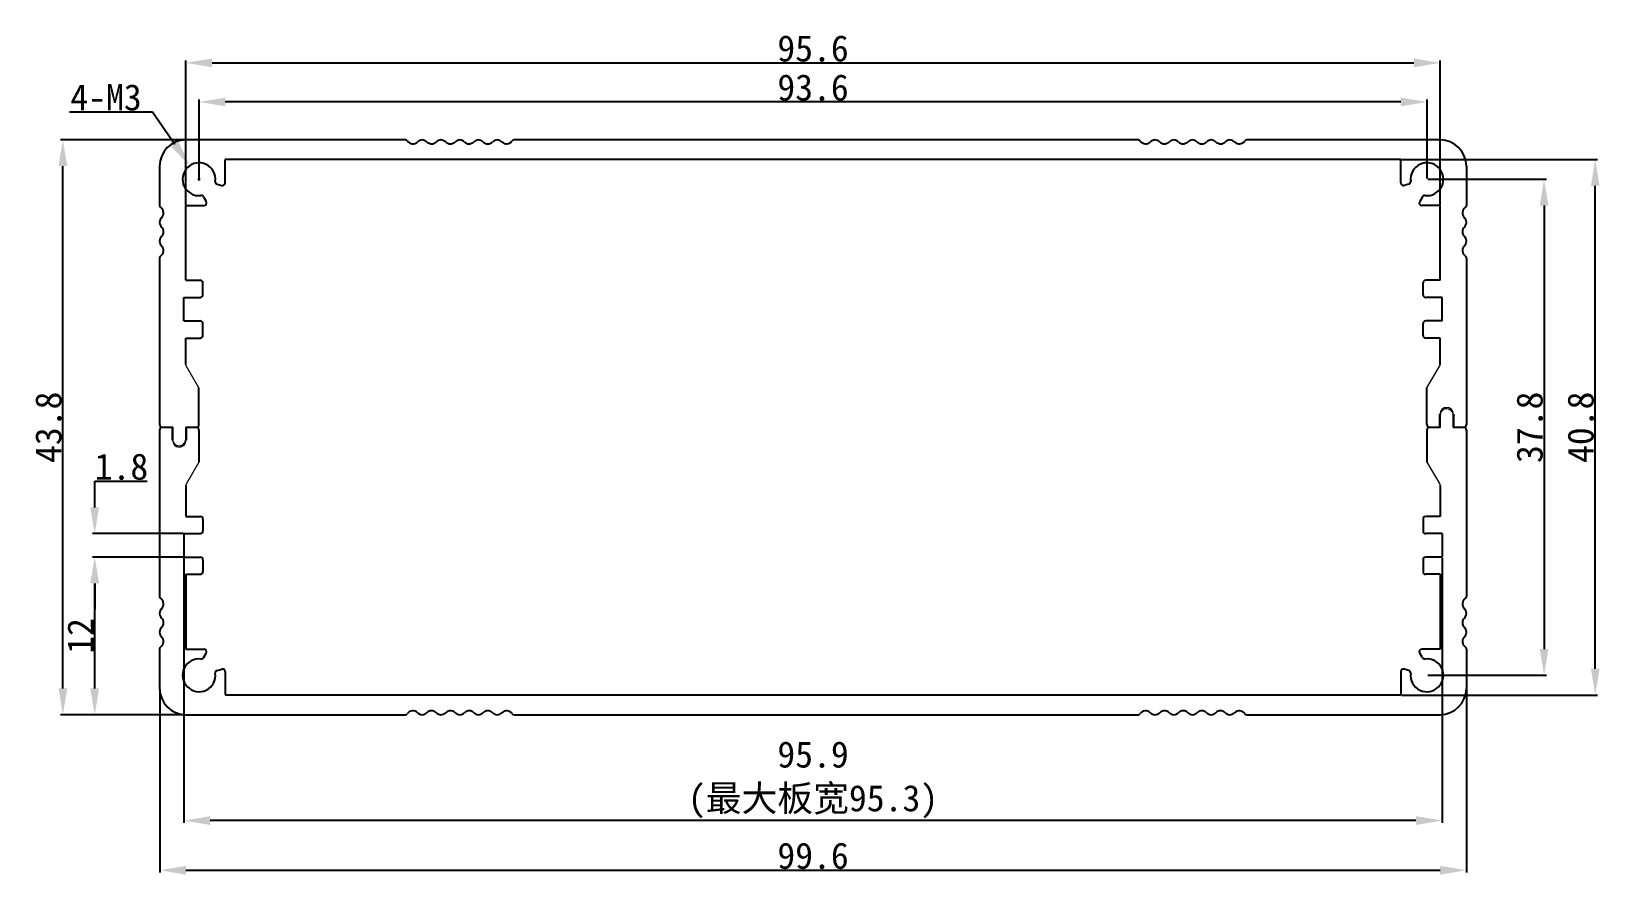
# Model space of a CAD drawing. Header units: inches. Extents: x 402 to 522, y -66 to -2.
import ezdxf

# ---------------------------------------------------------------- set-up
doc = ezdxf.new("R2010")
doc.units = ezdxf.units.IN
doc.header["$MEASUREMENT"] = 0
doc.header["$PDMODE"] = 3
for name, color, linetype, lineweight in [('1', 30, 'Continuous', 13), ('标注线', 7, 'Continuous', 13), ('粗实线', 7, 'Continuous', 25)]:
    doc.layers.add(name, color=color, linetype=linetype, lineweight=lineweight)
doc.styles.get("Standard").update_dxf_attribs({"font": 'simhei.ttf'})
doc.dimstyles.new('副本 Standard', dxfattribs={"dimtxt": 2, "dimasz": 2, "dimexe": 0.18, "dimexo": 0.0625, "dimgap": 0.09, "dimtad": 1, "dimtoh": 1, "dimdec": 5, "dimdsep": 46, "dimtxsty": 'Standard', "dimcen": 0.09, "dimadec": 0, "dimazin": 0, "dimtfac": 1, "dimtdec": 5, "dimtofl": 0, "dimtmove": 0, "dimatfit": 3, "dimfxl": 1, "dimtolj": 1, "dimtzin": 0, "dimarcsym": 0})

# ---------------------------------------------------------------- blocks, each defined once
blk = doc.blocks.new('*D65')
at = {"layer": 'Defpoints', "color": 0, "transparency": 16777216}
for p in [(412.18, -51.63), (511.78, -51.63), (511.78, -65.48)]:
    blk.add_point(p, dxfattribs=at)
at = {"layer": '标注线', "color": 0, "lineweight": -2, "transparency": 16777216}
for p, q in [((412.18, -51.69), (412.18, -65.66)), ((511.78, -51.69), (511.78, -65.66)), ((414.18, -65.48), (509.78, -65.48))]:
    blk.add_line(p, q, dxfattribs=at)
at = {"layer": '标注线', "color": 0, "transparency": 16777216}
for points in [[(414.18, -65.15), (414.18, -65.82), (412.18, -65.48)], [(509.78, -65.15), (509.78, -65.82), (511.78, -65.48)]]:
    blk.add_solid(points, dxfattribs=at)
at = {"layer": '标注线', "color": 0, "transparency": 16777216, "insert": (461.98, -64.39), "char_height": 2, "attachment_point": 5}
blk.add_mtext('\\A1;99.6', dxfattribs=at)
blk = doc.blocks.new('*D66')
at = {"layer": '1', "color": 0, "lineweight": -2, "transparency": 16777216}
for p, q in [((414.03, -41.69), (414.03, -61.88)), ((509.93, -41.69), (509.93, -61.88)), ((507.93, -61.7), (416.03, -61.7))]:
    blk.add_line(p, q, dxfattribs=at)
at = {"layer": '1', "color": 0, "transparency": 16777216}
for points in [[(416.03, -61.36), (416.03, -62.03), (414.03, -61.7)], [(507.93, -61.36), (507.93, -62.03), (509.93, -61.7)]]:
    blk.add_solid(points, dxfattribs=at)
at = {"layer": 'Defpoints', "color": 0, "transparency": 16777216}
for p in [(414.03, -41.63), (509.93, -41.63), (414.03, -61.7)]:
    blk.add_point(p, dxfattribs=at)
at = {"layer": '1', "color": 0, "transparency": 16777216, "insert": (461.98, -58.59), "char_height": 2, "attachment_point": 5}
blk.add_mtext('\\A1;95.9\\P(最大板宽95.3)', dxfattribs=at)
blk = doc.blocks.new('*D69')
at = {"layer": 'Defpoints', "color": 0, "transparency": 16777216}
for p in [(404.8, -9.83), (414.18, -9.83), (414.18, -53.63)]:
    blk.add_point(p, dxfattribs=at)
at = {"layer": '标注线', "color": 0, "lineweight": -2, "transparency": 16777216}
for p, q in [((414.11, -9.83), (404.62, -9.83)), ((404.8, -51.63), (404.8, -11.83)), ((414.11, -53.63), (404.62, -53.63))]:
    blk.add_line(p, q, dxfattribs=at)
at = {"layer": '标注线', "color": 0, "transparency": 16777216}
for points in [[(404.47, -11.83), (405.14, -11.83), (404.8, -9.83)], [(404.47, -51.63), (405.14, -51.63), (404.8, -53.63)]]:
    blk.add_solid(points, dxfattribs=at)
at = {"layer": '标注线', "color": 0, "transparency": 16777216, "insert": (403.71, -31.73), "char_height": 2, "attachment_point": 5, "rotation": 90}
blk.add_mtext('\\A1;43.8', dxfattribs=at)
blk = doc.blocks.new('*D70')
at = {"layer": 'Defpoints', "color": 0, "transparency": 16777216}
for p in [(407.23, -41.63), (414.03, -41.63), (414.18, -53.63)]:
    blk.add_point(p, dxfattribs=at)
at = {"layer": '标注线', "color": 0, "lineweight": -2, "transparency": 16777216}
for p, q in [((413.96, -41.63), (407.05, -41.63)), ((407.23, -51.63), (407.23, -43.63)), ((414.11, -53.63), (407.05, -53.63))]:
    blk.add_line(p, q, dxfattribs=at)
at = {"layer": '标注线', "color": 0, "transparency": 16777216}
for points in [[(406.89, -43.63), (407.56, -43.63), (407.23, -41.63)], [(406.89, -51.63), (407.56, -51.63), (407.23, -53.63)]]:
    blk.add_solid(points, dxfattribs=at)
at = {"layer": '标注线', "color": 0, "transparency": 16777216, "insert": (406.14, -47.63), "char_height": 2, "attachment_point": 5, "rotation": 90}
blk.add_mtext('\\A1;12', dxfattribs=at)
blk = doc.blocks.new('*D71')
at = {"layer": 'Defpoints', "color": 0, "transparency": 16777216}
for p in [(407.23, -39.83), (414.03, -39.83), (414.03, -41.63)]:
    blk.add_point(p, dxfattribs=at)
at = {"layer": '标注线', "color": 0, "lineweight": -2, "transparency": 16777216}
for p, q in [((407.23, -37.83), (407.23, -35.83)), ((407.23, -35.83), (411.23, -35.83)), ((413.96, -39.83), (407.05, -39.83)), ((413.96, -41.63), (407.05, -41.63)), ((407.23, -43.63), (407.23, -45.63))]:
    blk.add_line(p, q, dxfattribs=at)
at = {"layer": '标注线', "color": 0, "transparency": 16777216}
for points in [[(406.89, -37.83), (407.56, -37.83), (407.23, -39.83)], [(406.89, -43.63), (407.56, -43.63), (407.23, -41.63)]]:
    blk.add_solid(points, dxfattribs=at)
at = {"layer": '标注线', "color": 0, "transparency": 16777216, "insert": (409.27, -34.74), "char_height": 2, "attachment_point": 5}
blk.add_mtext('\\A1;1.8', dxfattribs=at)
blk = doc.blocks.new('*D72')
at = {"layer": 'Defpoints', "color": 0, "transparency": 16777216}
for p in [(509.78, -3.96), (414.18, -14.83), (509.78, -14.83)]:
    blk.add_point(p, dxfattribs=at)
at = {"layer": '标注线', "color": 0, "lineweight": -2, "transparency": 16777216}
for p, q in [((414.18, -14.77), (414.18, -3.78)), ((416.18, -3.96), (507.78, -3.96)), ((509.78, -14.77), (509.78, -3.78))]:
    blk.add_line(p, q, dxfattribs=at)
at = {"layer": '标注线', "color": 0, "transparency": 16777216}
for points in [[(416.18, -3.63), (416.18, -4.3), (414.18, -3.96)], [(507.78, -3.63), (507.78, -4.3), (509.78, -3.96)]]:
    blk.add_solid(points, dxfattribs=at)
at = {"layer": '标注线', "color": 0, "transparency": 16777216, "insert": (461.98, -2.87), "char_height": 2, "attachment_point": 5}
blk.add_mtext('\\A1;95.6', dxfattribs=at)
blk = doc.blocks.new('*D73')
at = {"layer": 'Defpoints', "color": 0, "transparency": 16777216}
for p in [(415.18, -6.94), (415.18, -12.83), (508.78, -12.83)]:
    blk.add_point(p, dxfattribs=at)
at = {"layer": '标注线', "color": 0, "lineweight": -2, "transparency": 16777216}
for p, q in [((415.18, -12.77), (415.18, -6.76)), ((506.78, -6.94), (417.18, -6.94)), ((508.78, -12.77), (508.78, -6.76))]:
    blk.add_line(p, q, dxfattribs=at)
at = {"layer": '标注线', "color": 0, "transparency": 16777216}
for points in [[(417.18, -6.61), (417.18, -7.27), (415.18, -6.94)], [(506.78, -6.61), (506.78, -7.27), (508.78, -6.94)]]:
    blk.add_solid(points, dxfattribs=at)
at = {"layer": '标注线', "color": 0, "transparency": 16777216, "insert": (461.98, -5.85), "char_height": 2, "attachment_point": 5}
blk.add_mtext('\\A1;93.6', dxfattribs=at)
blk = doc.blocks.new('*D74')
at = {"layer": 'Defpoints', "color": 0, "transparency": 16777216}
for p in [(506.78, -11.33), (521.6, -11.33), (506.78, -52.13)]:
    blk.add_point(p, dxfattribs=at)
at = {"layer": '标注线', "color": 0, "lineweight": -2, "transparency": 16777216}
for p, q in [((506.84, -11.33), (521.78, -11.33)), ((521.6, -50.13), (521.6, -13.33)), ((506.84, -52.13), (521.78, -52.13))]:
    blk.add_line(p, q, dxfattribs=at)
at = {"layer": '标注线', "color": 0, "transparency": 16777216}
for points in [[(521.27, -13.33), (521.93, -13.33), (521.6, -11.33)], [(521.27, -50.13), (521.93, -50.13), (521.6, -52.13)]]:
    blk.add_solid(points, dxfattribs=at)
at = {"layer": '标注线', "color": 0, "transparency": 16777216, "insert": (520.5, -31.73), "char_height": 2, "attachment_point": 5, "rotation": 90}
blk.add_mtext('\\A1;40.8', dxfattribs=at)
blk = doc.blocks.new('*D78')
at = {"layer": 'Defpoints', "color": 0, "transparency": 16777216}
for p in [(508.78, -12.83), (508.78, -50.63), (517.7, -50.63)]:
    blk.add_point(p, dxfattribs=at)
at = {"layer": '标注线', "color": 0, "lineweight": -2, "transparency": 16777216}
for p, q in [((508.84, -12.83), (517.88, -12.83)), ((517.7, -14.83), (517.7, -48.63)), ((508.84, -50.63), (517.88, -50.63))]:
    blk.add_line(p, q, dxfattribs=at)
at = {"layer": '标注线', "color": 0, "transparency": 16777216}
for points in [[(517.37, -14.83), (518.03, -14.83), (517.7, -12.83)], [(517.37, -48.63), (518.03, -48.63), (517.7, -50.63)]]:
    blk.add_solid(points, dxfattribs=at)
at = {"layer": '标注线', "color": 0, "transparency": 16777216, "insert": (516.61, -31.73), "char_height": 2, "attachment_point": 5, "rotation": 90}
blk.add_mtext('\\A1;37.8', dxfattribs=at)
blk = doc.blocks.new('*D140')
at = {"layer": 'Defpoints', "color": 0, "transparency": 16777216}
for p in [(414.47, -11.8), (415.18, -12.83)]:
    blk.add_point(p, dxfattribs=at)
at = {"layer": '标注线', "color": 0, "lineweight": -2, "transparency": 16777216}
for p, q in [((405.3, -7.69), (411.64, -7.69)), ((411.64, -7.69), (413.33, -10.15)), ((415.09, -12.83), (415.27, -12.83)), ((415.18, -12.92), (415.18, -12.74))]:
    blk.add_line(p, q, dxfattribs=at)
at = {"layer": '标注线', "color": 0, "transparency": 16777216}
blk.add_solid([(413.61, -9.96), (413.06, -10.34), (414.47, -11.8)], dxfattribs=at)
at = {"layer": '标注线', "color": 0, "transparency": 16777216, "insert": (408.09, -6.6), "char_height": 2, "attachment_point": 5}
blk.add_mtext('\\A1;4-M3', dxfattribs=at)

msp = doc.modelspace()

# ---------------------------------------------------------------- linework, layer by layer
at = {"layer": '标注线'}
for p, q in [((415.175433, -28.728785), (414.202228, -27.043144)), ((508.775433, -28.728785), (509.748638, -27.043144)), ((415.175433, -34.389712), (414.202228, -36.075352)), ((508.775433, -34.389712), (509.748638, -36.075352))]:
    msp.add_line(p, q, dxfattribs=at)
for centre, radius, start, end in [((414.375433, -26.943144), 0.2, 180, 210), ((509.575433, -26.943144), 0.2, 330, 0), ((510.275433, -30.738785), 0.52, 0, 180), ((510.275451, -30.818803), 0.500018, 359.30806624, 180), ((413.675433, -32.718785), 0.52, 180, 0), ((413.675414, -32.638767), 0.500018, 179.30806624, 0), ((414.375433, -36.175352), 0.2, 150, 180), ((509.575433, -36.175352), 0.2, 0, 30)]:
    msp.add_arc(centre, radius, start, end, dxfattribs=at)
at = {"layer": '粗实线'}
for p, q in [((430.905092, -9.828785), (414.175433, -9.828785)), ((486.755433, -9.828785), (439.195433, -9.828785)), ((509.775433, -9.828785), (495.045774, -9.828785)), ((412.175433, -11.828785), (412.175433, -14.828785)), ((417.175433, -13.104038), (417.175433, -11.328785)), ((506.775433, -11.328785), (417.175433, -11.328785)), ((506.775433, -13.104038), (506.775433, -11.328785)), ((511.775433, -11.828785), (511.775433, -14.828785)), ((415.547133, -14.21599), (415.732439, -14.526226)), ((416.562638, -13.200485), (416.923669, -13.297223)), ((507.388227, -13.200485), (507.027196, -13.297223)), ((508.403732, -14.21599), (508.218426, -14.526226)), ((414.175433, -20.528785), (414.175433, -14.828785)), ((414.175433, -14.828785), (415.560737, -14.828785)), ((509.775433, -14.828785), (508.390128, -14.828785)), ((509.775433, -20.528785), (509.775433, -14.828785)), ((412.175433, -18.834269), (412.175433, -31.518785)), ((511.775433, -18.834269), (511.775433, -31.518785)), ((414.175433, -20.528785), (415.275433, -20.528785)), ((415.475433, -21.628785), (415.475433, -20.728785)), ((508.475433, -21.628785), (508.475433, -20.728785)), ((509.775433, -20.528785), (508.675433, -20.528785)), ((414.025433, -21.828785), (415.275433, -21.828785)), ((414.025433, -23.628785), (414.025433, -21.828785)), ((509.925433, -21.828785), (508.675433, -21.828785)), ((509.925433, -23.628785), (509.925433, -21.828785)), ((414.025433, -23.628785), (415.275433, -23.628785)), ((415.475433, -24.728785), (415.475433, -23.828785)), ((508.475433, -24.728785), (508.475433, -23.828785)), ((509.925433, -23.628785), (508.675433, -23.628785)), ((414.175433, -24.928785), (415.275433, -24.928785)), ((414.175433, -26.943144), (414.175433, -24.928785)), ((509.775433, -24.928785), (508.675433, -24.928785)), ((509.775433, -26.943144), (509.775433, -24.928785)), ((415.175433, -31.518785), (415.175433, -28.728785)), ((508.775433, -31.518785), (508.775433, -28.728785)), ((509.755433, -31.718785), (509.755433, -30.738785)), ((509.775433, -31.738785), (509.775433, -30.818803)), ((510.775433, -30.824841), (510.775433, -31.738785)), ((510.795433, -30.738785), (510.795433, -31.718785)), ((412.175433, -31.938785), (412.175433, -44.623301)), ((412.375433, -31.718785), (413.175433, -31.718785)), ((413.155433, -31.738785), (412.375433, -31.738785)), ((413.155433, -32.718785), (413.155433, -31.738785)), ((413.175433, -32.632728), (413.175433, -31.718785)), ((414.175433, -31.718785), (414.975433, -31.718785)), ((414.175433, -31.718785), (414.175433, -32.638767)), ((414.975433, -31.738785), (414.195433, -31.738785)), ((414.195433, -31.738785), (414.195433, -32.718785)), ((415.175433, -31.938785), (415.175433, -34.389712)), ((508.775433, -31.938785), (508.775433, -34.389712)), ((508.975433, -31.718785), (509.755433, -31.718785)), ((509.775433, -31.738785), (508.975433, -31.738785)), ((511.575433, -31.738785), (510.775433, -31.738785)), ((510.795433, -31.718785), (511.575433, -31.718785)), ((511.775433, -31.938785), (511.775433, -44.623301)), ((414.175433, -36.175352), (414.175433, -38.528785)), ((509.775433, -36.175352), (509.775433, -38.528785)), ((414.175433, -38.528785), (415.275433, -38.528785)), ((415.475433, -38.728785), (415.475433, -39.628785)), ((508.475433, -38.728785), (508.475433, -39.628785)), ((509.775433, -38.528785), (508.675433, -38.528785)), ((414.025433, -39.828785), (415.275433, -39.828785)), ((414.025433, -39.828785), (414.025433, -41.628785)), ((509.925433, -39.828785), (508.675433, -39.828785)), ((509.925433, -39.828785), (509.925433, -41.628785)), ((414.025433, -41.628785), (415.275433, -41.628785)), ((415.475433, -41.828785), (415.475433, -42.728785)), ((508.475433, -41.828785), (508.475433, -42.728785)), ((509.925433, -41.628785), (508.675433, -41.628785)), ((414.175433, -42.928785), (415.275433, -42.928785)), ((414.175433, -42.928785), (414.175433, -48.628785)), ((509.775433, -42.928785), (508.675433, -42.928785)), ((509.775433, -42.928785), (509.775433, -48.628785)), ((412.175433, -48.628785), (412.175433, -51.628785)), ((414.175433, -48.628785), (415.560737, -48.628785)), ((415.547133, -49.241579), (415.732439, -48.931344)), ((508.403732, -49.241579), (508.218426, -48.931344)), ((509.775433, -48.628785), (508.390128, -48.628785)), ((511.775433, -48.628785), (511.775433, -51.628785)), ((416.562638, -50.257084), (416.923669, -50.160346)), ((507.388227, -50.257084), (507.027196, -50.160346)), ((417.175433, -50.353532), (417.175433, -52.128785)), ((506.775433, -50.353532), (506.775433, -52.128785)), ((417.175433, -52.128785), (506.775433, -52.128785)), ((414.175433, -53.628785), (430.905092, -53.628785)), ((439.195433, -53.628785), (486.755433, -53.628785)), ((495.045774, -53.628785), (509.775433, -53.628785))]:
    msp.add_line(p, q, dxfattribs=at)
for centre, radius, start, end in [((414.175433, -11.828785), 2, 90, 180), ((430.905092, -10.028785), 0.2, 34.84990458, 90), ((431.479548, -9.628785), 0.5, 214.84990458, 315.572996), ((432.193691, -10.328785), 0.5, 44.427004, 135.572996), ((432.907834, -9.628785), 0.5, 224.427004, 315.572996), ((433.621976, -10.328785), 0.5, 44.427004, 135.572996), ((434.336119, -9.628785), 0.5, 224.427004, 315.572996), ((435.050262, -10.328785), 0.5, 44.427004, 135.572996), ((435.764405, -9.628785), 0.5, 224.427004, 315.572996), ((436.478548, -10.328785), 0.5, 44.427004, 135.572996), ((437.192691, -9.628785), 0.5, 224.427004, 315.572996), ((437.906833, -10.328785), 0.5, 44.427004, 135.572996), ((438.620976, -9.628785), 0.5, 224.427004, 325.15009542), ((439.195433, -10.028785), 0.2, 90, 145.15009542), ((486.755433, -10.028785), 0.2, 34.84990458, 90), ((487.329889, -9.628785), 0.5, 214.84990458, 315.572996), ((488.044032, -10.328785), 0.5, 44.427004, 135.572996), ((488.758175, -9.628785), 0.5, 224.427004, 315.572996), ((489.472317, -10.328785), 0.5, 44.427004, 135.572996), ((490.18646, -9.628785), 0.5, 224.427004, 315.572996), ((490.900603, -10.328785), 0.5, 44.427004, 135.572996), ((491.614746, -9.628785), 0.5, 224.427004, 315.572996), ((492.328889, -10.328785), 0.5, 44.427004, 135.572996), ((493.043032, -9.628785), 0.5, 224.427004, 315.572996), ((493.757174, -10.328785), 0.5, 44.427004, 135.572996), ((494.471317, -9.628785), 0.5, 224.427004, 325.15009542), ((495.045774, -10.028785), 0.2, 90, 145.15009542), ((509.775433, -11.828785), 2, 0, 90), ((415.175433, -12.828785), 1.25, 352.92814177, 277.07185823), ((508.775433, -12.828785), 1.25, 262.92814177, 187.07185823), ((416.614402, -13.0073), 0.2, 172.92814177, 255), ((416.975433, -13.104038), 0.2, 255, 0), ((506.975433, -13.104038), 0.2, 180, 285), ((507.336463, -13.0073), 0.2, 285, 7.07185823), ((415.353948, -14.267754), 0.2, 15, 97.07185823), ((508.596917, -14.267754), 0.2, 82.92814177, 165), ((412.375433, -14.828785), 0.2, 180, 235.15009542), ((411.975433, -15.403241), 0.5, 314.427004, 55.15009542), ((415.560737, -14.628785), 0.2, 270, 30.85022738), ((508.390128, -14.628785), 0.2, 149.14977262, 270), ((511.975433, -15.403241), 0.5, 124.84990458, 225.572996), ((511.575433, -14.828785), 0.2, 304.84990458, 0), ((412.675433, -16.117384), 0.5, 134.427004, 225.572996), ((411.975433, -16.831527), 0.5, 314.427004, 45.572996), ((511.975433, -16.831527), 0.5, 134.427004, 225.572996), ((511.275433, -16.117384), 0.5, 314.427004, 45.572996), ((412.675433, -17.54567), 0.5, 134.427004, 225.572996), ((411.975433, -18.259812), 0.5, 304.84990458, 45.572996), ((511.975433, -18.259812), 0.5, 134.427004, 235.15009542), ((511.275433, -17.54567), 0.5, 314.427004, 45.572996), ((412.375433, -18.834269), 0.2, 124.84990458, 180), ((511.575433, -18.834269), 0.2, 0, 55.15009542), ((415.275433, -20.728785), 0.2, 0, 90), ((508.675433, -20.728785), 0.2, 90, 180), ((415.275433, -21.628785), 0.2, 270, 0), ((508.675433, -21.628785), 0.2, 180, 270), ((415.275433, -23.828785), 0.2, 0, 90), ((508.675433, -23.828785), 0.2, 90, 180), ((415.275433, -24.728785), 0.2, 270, 0), ((508.675433, -24.728785), 0.2, 180, 270), ((412.375433, -31.518785), 0.2, 180, 270), ((412.375433, -31.938785), 0.2, 90, 180), ((414.975433, -31.518785), 0.2, 270, 0), ((414.975433, -31.938785), 0.2, 0, 90), ((508.975433, -31.518785), 0.2, 180, 270), ((508.975433, -31.938785), 0.2, 90, 180), ((511.575433, -31.518785), 0.2, 270, 0), ((511.575433, -31.938785), 0.2, 0, 90), ((415.275433, -38.728785), 0.2, 0, 90), ((508.675433, -38.728785), 0.2, 90, 180), ((415.275433, -39.628785), 0.2, 270, 0), ((508.675433, -39.628785), 0.2, 180, 270), ((415.275433, -41.828785), 0.2, 0, 90), ((508.675433, -41.828785), 0.2, 90, 180), ((415.275433, -42.728785), 0.2, 270, 0), ((508.675433, -42.728785), 0.2, 180, 270), ((412.375433, -44.623301), 0.2, 180, 235.15009542), ((411.975433, -45.197757), 0.5, 314.427004, 55.15009542), ((511.975433, -45.197757), 0.5, 124.84990458, 225.572996), ((511.575433, -44.623301), 0.2, 304.84990458, 0), ((412.675433, -45.9119), 0.5, 134.427004, 225.572996), ((411.975433, -46.626043), 0.5, 314.427004, 45.572996), ((511.975433, -46.626043), 0.5, 134.427004, 225.572996), ((511.275433, -45.9119), 0.5, 314.427004, 45.572996), ((412.675433, -47.340186), 0.5, 134.427004, 225.572996), ((411.975433, -48.054329), 0.5, 304.84990458, 45.572996), ((511.975433, -48.054329), 0.5, 134.427004, 235.15009542), ((511.275433, -47.340186), 0.5, 314.427004, 45.572996), ((412.375433, -48.628785), 0.2, 124.84990458, 180), ((415.560737, -48.828785), 0.2, 329.14977262, 90), ((508.390128, -48.828785), 0.2, 90, 210.85022738), ((511.575433, -48.628785), 0.2, 0, 55.15009542), ((415.175433, -50.628785), 1.25, 82.92814177, 7.07185823), ((415.353948, -49.189816), 0.2, 262.92814177, 345), ((416.975433, -50.353532), 0.2, 0, 105), ((506.975433, -50.353532), 0.2, 75, 180), ((508.775433, -50.628785), 1.25, 172.92814177, 97.07185823), ((508.596917, -49.189816), 0.2, 195, 277.07185823), ((416.614402, -50.450269), 0.2, 105, 187.07185823), ((507.336463, -50.450269), 0.2, 352.92814177, 75), ((414.175433, -51.628785), 2, 180, 270), ((509.775433, -51.628785), 2, 270, 0), ((430.905092, -53.428785), 0.2, 270, 325.15009542), ((431.479548, -53.828785), 0.5, 44.427004, 145.15009542), ((432.193691, -53.128785), 0.5, 224.427004, 315.572996), ((432.907834, -53.828785), 0.5, 44.427004, 135.572996), ((433.621976, -53.128785), 0.5, 224.427004, 315.572996), ((434.336119, -53.828785), 0.5, 44.427004, 135.572996), ((435.050262, -53.128785), 0.5, 224.427004, 315.572996), ((435.764405, -53.828785), 0.5, 44.427004, 135.572996), ((436.478548, -53.128785), 0.5, 224.427004, 315.572996), ((437.192691, -53.828785), 0.5, 44.427004, 135.572996), ((437.906833, -53.128785), 0.5, 224.427004, 315.572996), ((438.620976, -53.828785), 0.5, 34.84990458, 135.572996), ((439.195433, -53.428785), 0.2, 214.84990458, 270), ((486.755433, -53.428785), 0.2, 270, 325.15009542), ((487.329889, -53.828785), 0.5, 44.427004, 145.15009542), ((488.044032, -53.128785), 0.5, 224.427004, 315.572996), ((488.758175, -53.828785), 0.5, 44.427004, 135.572996), ((489.472317, -53.128785), 0.5, 224.427004, 315.572996), ((490.18646, -53.828785), 0.5, 44.427004, 135.572996), ((490.900603, -53.128785), 0.5, 224.427004, 315.572996), ((491.614746, -53.828785), 0.5, 44.427004, 135.572996), ((492.328889, -53.128785), 0.5, 224.427004, 315.572996), ((493.043032, -53.828785), 0.5, 44.427004, 135.572996), ((493.757174, -53.128785), 0.5, 224.427004, 315.572996), ((494.471317, -53.828785), 0.5, 34.84990458, 135.572996), ((495.045774, -53.428785), 0.2, 214.84990458, 270)]:
    msp.add_arc(centre, radius, start, end, dxfattribs=at)

# ---------------------------------------------------------------- dimensions: what is measured, and where the dimension line sits
at = {"layer": '1'}
dim = msp.add_linear_dim(base=(414.025433, -61.697628), p1=(509.925433, -41.628785), p2=(414.025433, -41.628785), text='<>\\P(最大板宽95.3)', dimstyle='副本 Standard', dxfattribs=at)
dim.commit()
dim.dimension.update_dxf_attribs({"geometry": '*D66', "text_midpoint": (461.975433, -58.592646)})
at = {"layer": '标注线'}
for base, p1, p2, picture, middle in [((509.775433, -3.963875), (414.175433, -14.828785), (509.775433, -14.828785), '*D72', (461.975433, -2.873875)), ((415.175433, -6.940012), (508.775433, -12.828785), (415.175433, -12.828785), '*D73', (461.975433, -5.850012)), ((511.775433, -65.48301), (412.175433, -51.628785), (511.775433, -51.628785), '*D65', (461.975433, -64.39301))]:
    dim = msp.add_linear_dim(base=base, p1=p1, p2=p2, dimstyle='副本 Standard', dxfattribs=at)
    dim.commit()
    dim.dimension.update_dxf_attribs({"geometry": picture, "text_midpoint": middle})
dim = msp.add_radius_dim(center=(415.175433, -12.828785), mpoint=(414.466411, -11.799324), text='4-M3', dimstyle='副本 Standard', dxfattribs=at)
dim.commit()
dim.dimension.update_dxf_attribs({"geometry": '*D140', "text_midpoint": (408.091277, -7.690203), "dimtype": 164})
for base, p1, p2, picture, middle in [((404.802981, -9.828785), (414.175433, -53.628785), (414.175433, -9.828785), '*D69', (403.712981, -31.728785)), ((521.601455, -11.328785), (506.775433, -52.128785), (506.775433, -11.328785), '*D74', (520.500219, -31.728785)), ((517.699532, -50.628785), (508.775433, -12.828785), (508.775433, -50.628785), '*D78', (516.609532, -31.728785)), ((407.227309, -39.828785), (414.025433, -41.628785), (414.025433, -39.828785), '*D71', (409.272366, -34.738785)), ((407.227309, -41.628785), (414.175433, -53.628785), (414.025433, -41.628785), '*D70', (406.137309, -47.628785))]:
    dim = msp.add_linear_dim(base=base, p1=p1, p2=p2, angle=90, dimstyle='副本 Standard', dxfattribs=at)
    dim.commit()
    dim.dimension.update_dxf_attribs({"geometry": picture, "text_midpoint": middle})

doc.saveas('drawing.dxf')
